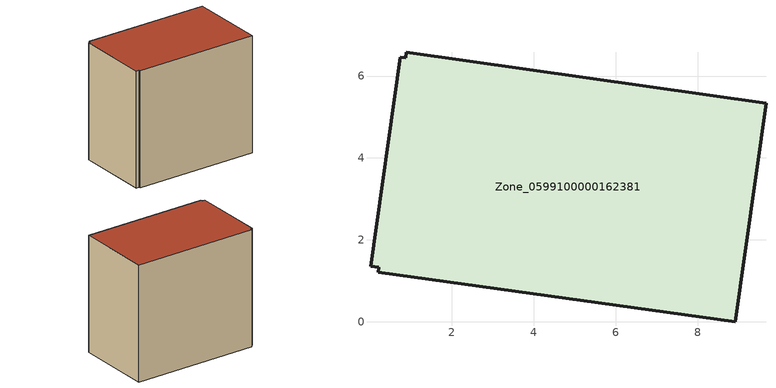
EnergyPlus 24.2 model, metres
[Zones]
Zone_0599100000162381
 floor ground (C_G): 0.74,6.46 0.88,6.44 0.89,6.58 9.67,5.34 8.92,0 0.21,1.21 0.22,1.33 0.02,1.35 z0
 wall outside (C_F): 0.74,6.46 0.02,1.35 0.22,1.33 0.21,1.21 8.92,0 9.67,5.34 0.89,6.58 0.88,6.44 0.74,6.46 z0:8.22
 roof outside (C_R): 0.88,6.44 0.74,6.46 0.02,1.35 0.22,1.33 0.21,1.21 8.92,0 9.67,5.34 0.89,6.58 z8.22
[BUILDING]
Pand.0599100000162381: North Axis=0; Terrain=City; Loads Convergence Tolerance Value=0.04; Temperature Convergence Tolerance Value=0.4; Solar Distribution=FullExterior; Maximum Number of Warmup Days=25; Minimum Number of Warmup Days=1
[Site:Location]
Rotterdam.The.Hague.AP_ZH_NLD Design_Conditions: Latitude=51.96; Longitude=4.45; Time Zone=1; Elevation=-4.5
[SITE:GROUNDTEMPERATURE:BUILDINGSURFACE]
18, 18, 18, 18, 18, 18, 18, 18, 18, 18, 18, 18
[MATERIAL] Thermal Absorptance=0.9; Solar Absorptance=0.7; Visible Absorptance=0.7
Name | Roughness | Thickness | Conductivity | Density | Specific Heat
G.TI.1975-1991 | MediumSmooth | 0.15 | 0.288461 | 540 | 1210
F.TI.1975-1991 | Rough | 0.3 | 0.230769 | 1920 | 840
R.TI.1975-1991 | MediumRough | 0.2 | 0.153846 | 1500 | 1000
[CONSTRUCTION]
C_G: G.TI.1975-1991
C_F: F.TI.1975-1991
C_R: R.TI.1975-1991
[ZONE]
Zone_0599100000162381: Type=1; Multiplier=1; Ceiling Height=Autocalculate; Volume=Autocalculate; Floor Area=autocalculate; Part of Total Floor Area=Yes
[ZONEINFILTRATION:DESIGNFLOWRATE]
Infil_Zone_0599100000162381: Zone or ZoneList or Space or SpaceList=Zone_0599100000162381; Schedule=AlwaysOn; Design Flow Rate Calculation Method=Flow/Area; Flow Rate per Floor Area=0.003; Constant Term Coefficient=1; Temperature Term Coefficient=0; Velocity Term Coefficient=0; Velocity Squared Term Coefficient=0
[HVACTEMPLATE:ZONE:IDEALLOADSAIRSYSTEM]
Zone_0599100000162381: Maximum Heating Supply Air Temperature=50; Minimum Cooling Supply Air Temperature=13; Maximum Heating Supply Air Humidity Ratio=0.0156; Minimum Cooling Supply Air Humidity Ratio=0.0077; Heating Limit=NoLimit; Cooling Limit=NoLimit; Dehumidification Control Type=ConstantSensibleHeatRatio; Cooling Sensible Heat Ratio=0.7; Dehumidification Setpoint=60; Humidification Control Type=None; Humidification Setpoint=30; Outdoor Air Method=None; Outdoor Air Flow Rate per Person=0.00944; Outdoor Air Flow Rate per Zone Floor Area=0; Outdoor Air Flow Rate per Zone=0; Demand Controlled Ventilation Type=None; Outdoor Air Economizer Type=NoEconomizer; Heat Recovery Type=None; Sensible Heat Recovery Effectiveness=0.7; Latent Heat Recovery Effectiveness=0.65
[ZONECONTROL:THERMOSTAT]
ThermostatControl_Zone_0599100000162381: Zone or ZoneList=Zone_0599100000162381; Control Type Schedule=DualSetpointControlType; Control 1=Thermostat_Zone_0599100000162381; Temperature Difference Between Cutout And Setpoint=0
[THERMOSTATSETPOINT:DUALSETPOINT]
Thermostat_Zone_0599100000162381: Heating Setpoint Temperature Schedule=HeatingSetpoint_Zone_0599100000162381; Cooling Setpoint Temperature Schedule=CoolingSetpoint_Zone_0599100000162381
[SCHEDULE:COMPACT]
HeatingSetpoint_Zone_0599100000162381: Through: 12/31, For: AllDays, Until: 24:00, 21
CoolingSetpoint_Zone_0599100000162381: Through: 12/31, For: AllDays, Until: 24:00, 24
DualSetpointControlType: Through: 12/31, For: AllDays, Until: 24:00, 4
AlwaysOn: Through: 12/31, For: AllDays, Until: 24:00, 1
